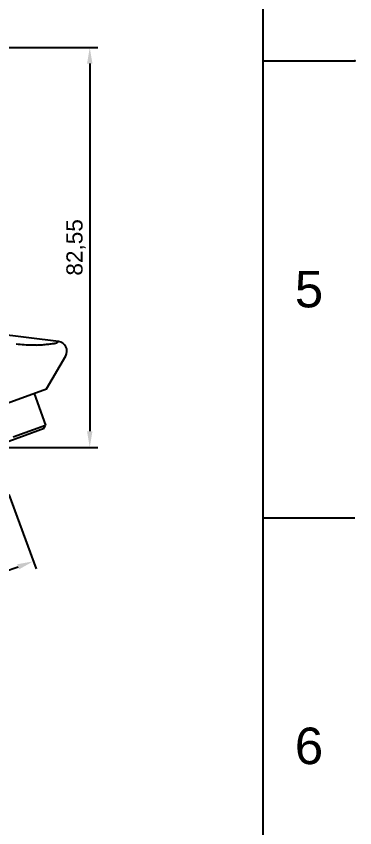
# Model space of a CAD drawing. Header units: millimetres. Extents: x 789 to 1209, y 393 to 987.
# Drawn here: x 1156.8 to 1209.1, y 570.9 to 696.5 of the extents above; entities that cross this region are included whole.
import ezdxf

# ---------------------------------------------------------------- set-up
doc = ezdxf.new("R2010")
doc.units = ezdxf.units.MM
doc.header["$LTSCALE"] = 0.1
doc.layers.add('DEF_LAYER_ASSEM_MEMBER', color=7, linetype='Continuous')
doc.layers.add('DIM', color=3, linetype='Continuous')
doc.styles.get("Standard").update_dxf_attribs({"font": 'arial.ttf'})
doc.dimstyles.new('ISO-25', dxfattribs={"dimtxt": 2.5, "dimasz": 2.5, "dimexe": 1.25, "dimexo": 0.625, "dimtad": 1, "dimlfac": 1.333333, "dimtxsty": 'Standard', "dimcen": 2.5, "dimadec": 0, "dimazin": 0, "dimtfac": 1, "dimtmove": 0, "dimatfit": 3, "dimfxl": 0, "dimarcsym": 0})

# ---------------------------------------------------------------- blocks, each defined once
blk = doc.blocks.new('*D18')
at = {"layer": 'Defpoints', "color": 0}
for p in [(1085.84, 676.6), (1085.84, 658.12), (1148.03, 643.48), (1155.47, 623.05), (1110.83, 600.57)]:
    blk.add_point(p, dxfattribs=at)
at = {"layer": 'DIM', "color": 0, "lineweight": -2}
for p, q in [((1085.84, 657.5), (1085.84, 597.87)), ((1155.68, 622.46), (1159.88, 610.92))]:
    blk.add_line(p, q, dxfattribs=at)
blk.add_arc((1085.84, 814.34), 215.22, 270.6655, 289.3345, dxfattribs=at)
at = {"layer": 'DIM', "color": 0}
for points in [[(1156.96, 611.65), (1157.24, 610.86), (1159.45, 612.1)], [(1088.34, 598.71), (1088.34, 599.55), (1085.84, 599.12)]]:
    blk.add_solid(points, dxfattribs=at)
at = {"layer": 'DIM', "color": 0, "insert": (1122.88, 604.26), "char_height": 2.5, "attachment_point": 5, "rotation": 10}
blk.add_mtext('20°', dxfattribs=at)
blk = doc.blocks.new('*D20')
at = {"layer": 'Defpoints', "color": 0}
for p in [(1134.6, 691.65), (1153.03, 629.74), (1168.18, 629.74)]:
    blk.add_point(p, dxfattribs=at)
at = {"layer": 'DIM', "color": 0, "lineweight": -2}
for p, q in [((1135.22, 691.65), (1169.43, 691.65)), ((1168.18, 689.15), (1168.18, 632.24)), ((1153.65, 629.74), (1169.43, 629.74))]:
    blk.add_line(p, q, dxfattribs=at)
at = {"layer": 'DIM', "color": 0}
for points in [[(1167.76, 689.15), (1168.6, 689.15), (1168.18, 691.65)], [(1167.76, 632.24), (1168.6, 632.24), (1168.18, 629.74)]]:
    blk.add_solid(points, dxfattribs=at)
at = {"layer": 'DIM', "color": 0, "insert": (1166.05, 660.7), "char_height": 2.5, "attachment_point": 5, "rotation": 90}
blk.add_mtext('82,55', dxfattribs=at)

msp = doc.modelspace()

# ---------------------------------------------------------------- linework, layer by layer
for p, q in [((1195.0082, 406.7277), (1195.0082, 972.3843)), ((1195.0082, 689.556), (1209.1496, 689.556)), ((1195.0082, 618.8489), (1209.1496, 618.8489))]:
    msp.add_line(p, q)
at = {"color": 7, "linetype": 'Continuous'}
for p, q in [((1163.3455, 646.1453), (1134.3739, 649.7023)), ((1161.4849, 638.7917), (1164.4592, 643.9019)), ((1140.8202, 631.2704), (1161.4849, 638.7917))]:
    msp.add_line(p, q, dxfattribs=at)
msp.add_arc((1163.1627, 644.6564), 1.5, 329.802409, 82.99966, dxfattribs=at)
for points, knots in [([(1159.9348, 645.5786), (1159.7047, 645.5693), (1158.6634, 645.5501), (1157.6214, 645.6246), (1156.8164, 645.7218)], [0, 0, 0, 0, 0.22121098, 1, 1, 1, 1]), ([(1159.935, 645.5799), (1160.2472, 645.5948), (1160.8361, 645.6338), (1161.6564, 645.7062), (1162.2591, 645.7766), (1162.6569, 645.8394), (1162.8232, 645.8735), (1162.8939, 645.8952)], [0, 0, 0, 0, 0.31481957, 0.59424986, 0.8294239, 0.92559876, 1, 1, 1, 1]), ([(1162.8939, 645.8952), (1162.9788, 645.9189), (1163.1073, 645.9722), (1163.2462, 646.0627), (1163.3126, 646.1124), (1163.3363, 646.1433), (1163.3455, 646.1452)], [0, 0, 0, 0, 0.50841686, 0.79567682, 0.94560825, 1, 1, 1, 1])]:
    msp.add_open_spline(points, degree=3, knots=knots, dxfattribs=at)
msp.add_point((1209.1496, 689.556))
at = {"layer": 'DEF_LAYER_ASSEM_MEMBER', "color": 7, "linetype": 'Continuous'}
for p, q in [((1159.5671, 638.0937), (1161.3584, 633.1721)), ((1156.3608, 631.3531), (1161.3584, 633.1721)), ((1161.1342, 632.6915), (1161.3584, 633.1721)), ((1144.9245, 626.7916), (1161.1342, 632.6915))]:
    msp.add_line(p, q, dxfattribs=at)

# ---------------------------------------------------------------- texts
at = {"char_height": 5.6566, "attachment_point": 5}
for s, insert in [('5', (1202.0789, 654.2025)), ('6', (1202.0789, 583.4954))]:
    msp.add_mtext_dynamic_manual_height_columns(s, width=50, gutter_width=12.5, heights=[0], dxfattribs=dict(at, insert=insert))

# ---------------------------------------------------------------- dimensions: what is measured, and where the dimension line sits
at = {"layer": 'DIM'}
dim = msp.add_linear_dim(base=(1168.1788, 629.7416), p1=(1134.5964, 691.6535), p2=(1153.0294, 629.7416), angle=90, dimstyle='ISO-25', dxfattribs=at)
dim.commit()
dim.dimension.update_dxf_attribs({"geometry": '*D20', "text_midpoint": (1166.0514, 660.6975)})
dim = msp.add_angular_dim_2l(base=(1110.8266, 600.5719), line1=((1155.4663, 623.0462), (1148.0273, 643.4846)), line2=((1085.8405, 676.6036), (1085.8405, 658.1239)), dimstyle='ISO-25', dxfattribs=at)
dim.commit()
dim.dimension.update_dxf_attribs({"geometry": '*D18', "text_midpoint": (1122.8837, 604.2589)})

doc.saveas('drawing.dxf')
